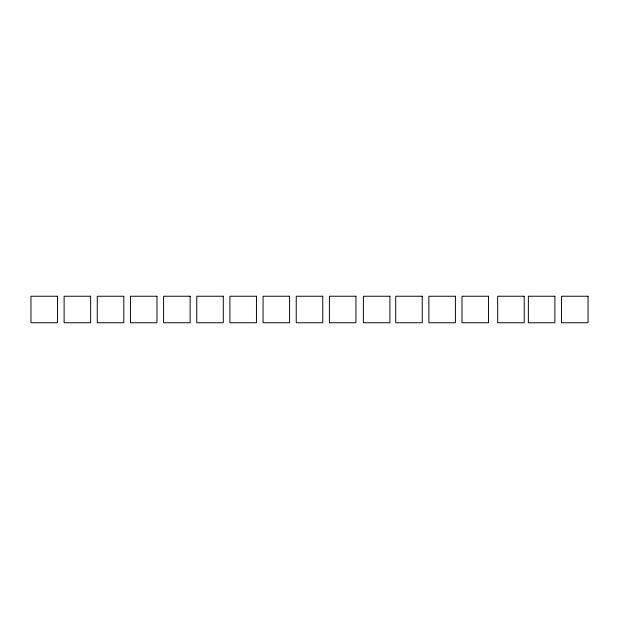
<?xml version="1.0" encoding="UTF-8"?>
<svg xmlns="http://www.w3.org/2000/svg" width="619" height="619" viewBox="0 0 619 619"><rect width="100%" height="100%" fill="white"/><g stroke="black" fill="none" stroke-linecap="round" stroke-linejoin="round"><path stroke-width="0.93" d="M57.482 296.238L30.95 296.238L30.95 322.762L57.482 322.762L57.482 296.238M90.637 296.238L64.113 296.238L64.113 322.762L90.637 322.762L90.637 296.238M123.8 296.238L97.268 296.238L97.268 322.762L123.8 322.762L123.8 296.238M156.963 296.238L130.431 296.238L130.431 322.762L156.963 322.762L156.963 296.238M190.118 296.238L163.594 296.238L163.594 322.762L190.118 322.762L190.118 296.238M223.281 296.238L196.757 296.238L196.757 322.762L223.281 322.762L223.281 296.238M256.444 296.238L229.912 296.238L229.912 322.762L256.444 322.762L256.444 296.238M289.607 296.238L263.075 296.238L263.075 322.762L289.607 322.762L289.607 296.238M322.762 296.238L296.238 296.238L296.238 322.762L322.762 322.762L322.762 296.238M355.925 296.238L329.393 296.238L329.393 322.762L355.925 322.762L355.925 296.238M389.916 296.238L363.384 296.238L363.384 322.762L389.916 322.762L389.916 296.238M422.243 296.238L395.719 296.238L395.719 322.762L422.243 322.762L422.243 296.238M455.406 296.238L428.882 296.238L428.882 322.762L455.406 322.762L455.406 296.238M488.523 296.238L461.998 296.238L461.998 322.762L488.523 322.762L488.523 296.238M524.216 296.238L497.684 296.238L497.684 322.762L524.216 322.762L524.216 296.238M554.887 296.238L528.363 296.238L528.363 322.762L554.887 322.762L554.887 296.238M588.05 296.238L561.518 296.238L561.518 322.762L588.05 322.762L588.05 296.238"/></g></svg>
